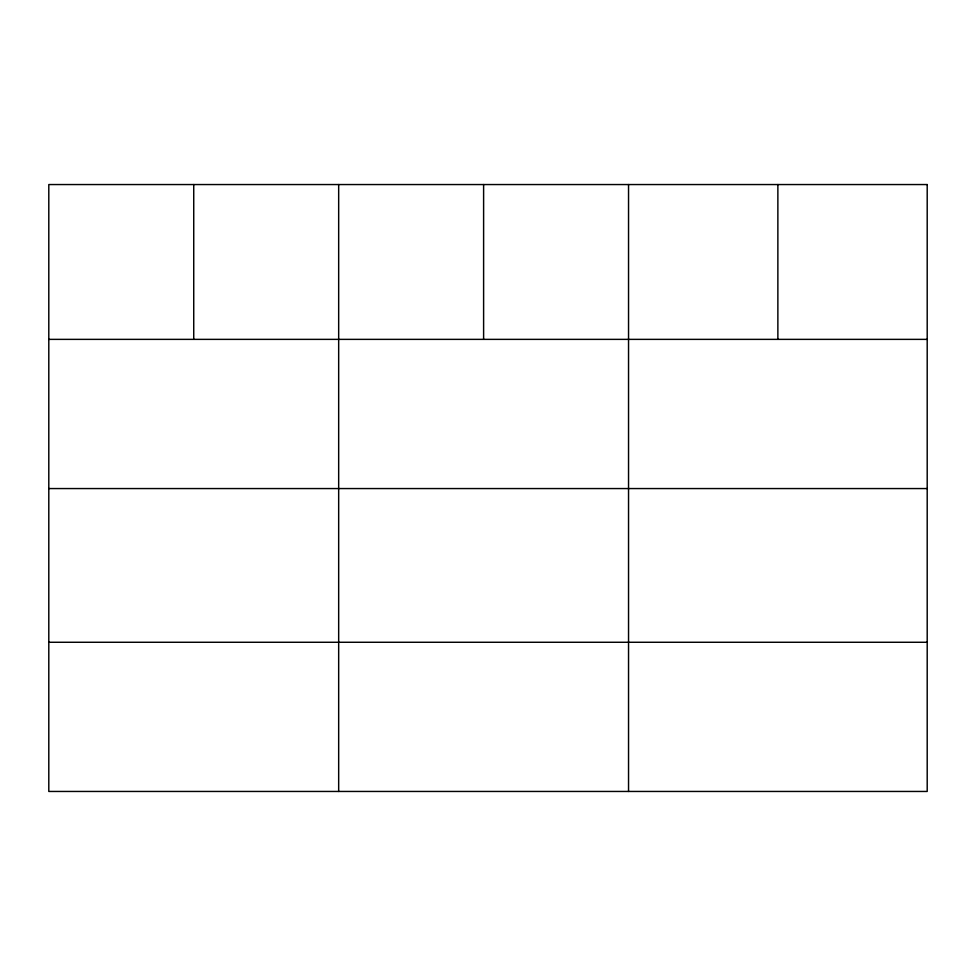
<?xml version="1.0" encoding="UTF-8"?>
<svg xmlns="http://www.w3.org/2000/svg" width="976" height="976" viewBox="0 0 976 976"><rect width="100%" height="100%" fill="white"/><g stroke="black" fill="none" stroke-linecap="round" stroke-linejoin="round"><path stroke-width="1.46" d="M48.8 339.367L927.2 339.367M48.8 488.561L927.2 488.561M48.8 642.269L927.2 642.269M777.872 184.549L777.872 339.367M628.544 184.549L628.544 791.451M483.608 184.549L483.608 339.367M338.672 184.549L338.672 791.451M193.736 184.549L193.736 339.367M927.2 184.549L48.8 184.549L48.8 791.451L927.2 791.451L927.2 184.549"/></g></svg>
